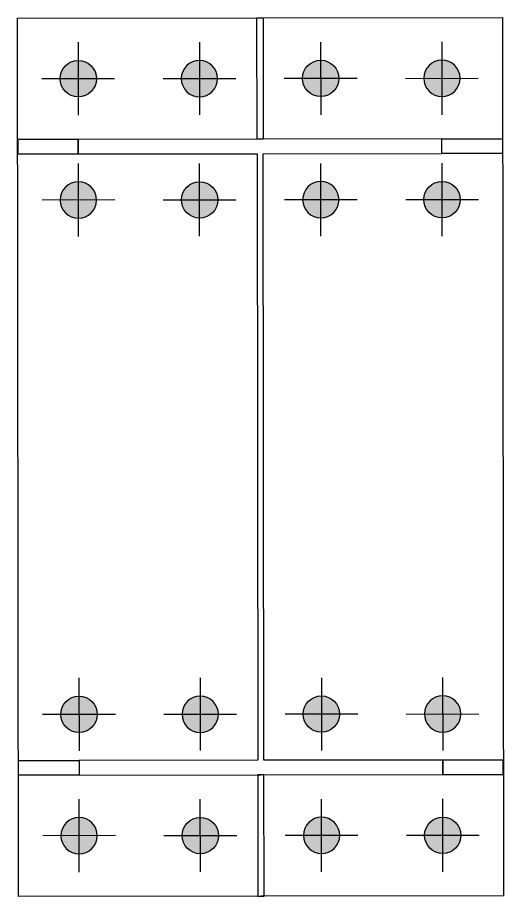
# Model space of a CAD drawing. Header units: feet. Extents: x -99009 to 3252343, y -11094690 to 9035152.
# Drawn here: x 2402720 to 2403121, y -1888191 to -1887467 of the extents above; entities that cross this region are included whole.
import ezdxf

# ---------------------------------------------------------------- set-up
doc = ezdxf.new("R2010")
doc.units = ezdxf.units.FT

# ---------------------------------------------------------------- blocks, each defined once
blk = doc.blocks.new('24')
h = blk.add_hatch(color=7)
h.dxf.hatch_style = 1
edge = h.paths.add_edge_path()
edge.add_ellipse((0, 0), major_axis=(15, 0), ratio=1, start_angle=0, end_angle=360)
at = {"color": 1}
for p, q in [((0, 30), (0, -30)), ((-30, 0), (30, 0))]:
    blk.add_line(p, q, dxfattribs=at)
at = {"color": 7}
blk.add_circle((0, 0), 15, dxfattribs=at)
blk = doc.blocks.new('zw$CD60')
at = {"color": 1}
for p, rotation in [((-50, 50), 270), ((50, -50), 90.00000000000001)]:
    blk.add_blockref('24', p, dxfattribs=dict(at, rotation=rotation))
at = {"color": 1, "xscale": -1}
for p, rotation in [((50, 50), 89.99999999999982), ((-50, -50), 270)]:
    blk.add_blockref('24', p, dxfattribs=dict(at, rotation=rotation))
blk = doc.blocks.new('FC1624E2')
at = {"color": 1}
blk.add_lwpolyline([(1053586.28, 557081.91), (1053586.28, 557805.91), (1053986.28, 557805.91), (1053986.28, 557081.91)], close=True, dxfattribs=at)
at = {"color": 4}
for points in [[(1053783.78, 557705.91), (1053788.78, 557705.91), (1053788.78, 557805.91), (1053783.78, 557805.91)], [(1053636.28, 557705.91), (1053586.28, 557705.91), (1053586.28, 557693.91), (1053636.28, 557693.91)], [(1053936.28, 557705.91), (1053986.28, 557705.91), (1053986.28, 557693.91), (1053936.28, 557693.91)], [(1053636.28, 557181.91), (1053586.28, 557181.91), (1053586.28, 557193.91), (1053636.28, 557193.91)], [(1053936.28, 557181.91), (1053986.28, 557181.91), (1053986.28, 557193.91), (1053936.28, 557193.91)], [(1053783.78, 557181.91), (1053788.78, 557181.91), (1053788.78, 557081.91), (1053783.78, 557081.91)]]:
    blk.add_lwpolyline(points, close=True, dxfattribs=at)
at = {"color": 3}
blk.add_lwpolyline([(1053636.28, 557181.91), (1053936.28, 557181.91), (1053936.28, 557193.91), (1053788.78, 557193.91), (1053788.78, 557693.91), (1053936.28, 557693.91), (1053936.28, 557705.91), (1053636.28, 557705.91), (1053636.28, 557693.91), (1053783.78, 557693.91), (1053783.78, 557193.91), (1053636.28, 557193.91)], close=True, dxfattribs=at)
at = {"color": 1, "xscale": -1, "rotation": 180}
for p in [(1053686.28, 557705.91), (1053886.28, 557705.91)]:
    blk.add_blockref('zw$CD60', p, dxfattribs=at)
at = {"color": 1}
for p in [(1053686.28, 557181.91), (1053886.28, 557181.91)]:
    blk.add_blockref('zw$CD60', p, dxfattribs=at)

msp = doc.modelspace()

# ---------------------------------------------------------------- block references
at = {"rotation": 180.0650517140735}
msp.add_blockref('FC1624E2', (3456073.00696, -1329189.01354), dxfattribs=at)

doc.saveas('drawing.dxf')
